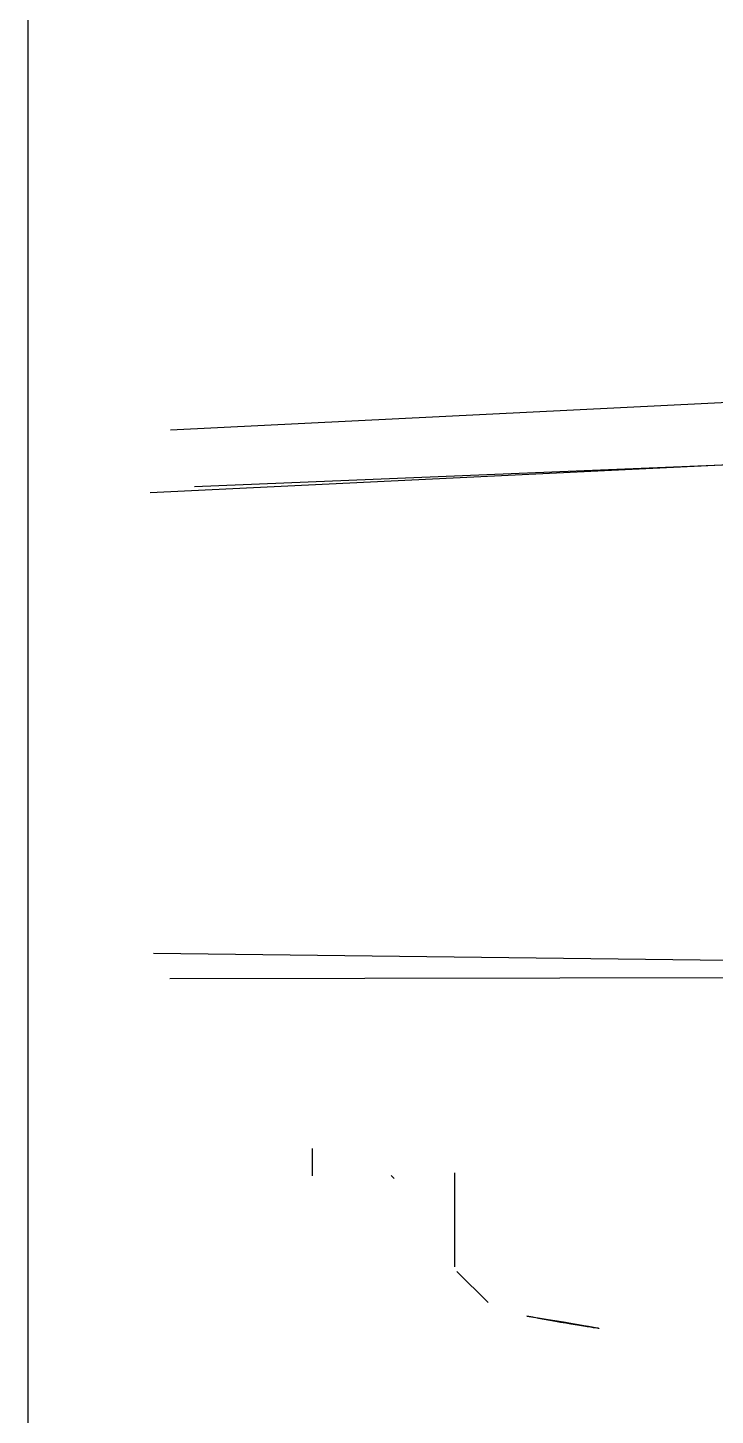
# Model space of a CAD drawing. Extents: x 2937 to 16296674686, y -37409617162 to -250.
# Drawn here: x 16296674139.61 to 16296674161.36, y -37409616810.58 to -37409616766.72 of the extents above; entities that cross this region are included whole.
import ezdxf

# ---------------------------------------------------------------- set-up
doc = ezdxf.new("R2010")
doc.units = 0
doc.header["$LTSCALE"] = 10
doc.header["$MEASUREMENT"] = 0
doc.layers.add('1', color=7, linetype='CONTINUOUS')

msp = doc.modelspace()

# ---------------------------------------------------------------- linework, layer by layer
at = {"layer": '1', "color": 7, "linetype": 'Continuous'}
for p, q in [((16296674139.60664, -37409616750.009621), (16296674139.60664, -37409616881.509621)), ((16296674148.60664, -37409616802.150124), (16296674148.60664, -37409616803.013573)), ((16296674148.60737, -37409616802.151604), (16296674148.607309, -37409616802.145844)), ((16296674151.099871, -37409616802.999191), (16296674151.19886, -37409616803.096619)), ((16296674153.10664, -37409616802.91436), (16296674153.10664, -37409616805.890678)), ((16296674153.182819, -37409616806.041237), (16296674154.174801, -37409616807.017487))]:
    msp.add_line(p, q, dxfattribs=at)
for points in [[(16296674144.12084, -37409616779.426132, 0), (16296674146.77103, -37409616779.183548, 0), (16296674149.90147, -37409616778.944199, 0), (16296674153.4177, -37409616778.737022, 0), (16296674157.912371, -37409616778.568947, 0), (16296674162.60664, -37409616778.509537, 0)], [(16296674144.12084, -37409616779.426132, 0), (16296674143.317261, -37409616779.397377, 0), (16296674142.59132, -37409616779.5532, 0), (16296674141.98159, -37409616780.07988, 0), (16296674141.62207, -37409616780.797432, 0), (16296674141.411619, -37409616781.76593, 0), (16296674141.386459, -37409616782.863678, 0)], [(16296674142.695459, -37409616781.417831, 0), (16296674143.31234, -37409616781.197639, 0), (16296674143.827749, -37409616780.641724, 0), (16296674144.06135, -37409616780.045891, 0), (16296674144.12084, -37409616779.426132, 0)], [(16296674162.60664, -37409616780.509537, 0), (16296674158.29895, -37409616780.552254, 0), (16296674154.12586, -37409616780.675034, 0), (16296674150.21641, -37409616780.862503, 0), (16296674147.407129, -37409616781.040199, 0), (16296674144.884859, -37409616781.23008, 0), (16296674142.695459, -37409616781.417831, 0)], [(16296674143.484221, -37409616781.414597, 0), (16296674153.8386, -37409616780.699493, 0), (16296674161.991711, -37409616780.51046, 0)], [(16296674162.60664, -37409616780.667061, 0), (16296674157.926991, -37409616780.734894, 0), (16296674154.252319, -37409616780.874138, 0)], [(16296674154.252319, -37409616780.874138, 0), (16296674151.798571, -37409616781.126503, 0), (16296674149.876869, -37409616781.387932, 0)], [(16296674141.759171, -37409616782.488777, 0), (16296674141.81201, -37409616782.095062, 0), (16296674142.01565, -37409616781.756416, 0), (16296674142.30616, -37409616781.531738, 0), (16296674142.695459, -37409616781.417831, 0)], [(16296674142.695459, -37409616781.417831, 0), (16296674142.664539, -37409616781.421143, 0), (16296674142.633751, -37409616781.425423, 0), (16296674142.6031, -37409616781.430641, 0), (16296674142.57262, -37409616781.436813, 0), (16296674142.54236, -37409616781.443939, 0), (16296674142.512329, -37409616781.452003, 0), (16296674142.482559, -37409616781.460983, 0), (16296674142.453091, -37409616781.470886, 0), (16296674142.42395, -37409616781.481712, 0), (16296674142.395149, -37409616781.493439, 0), (16296674142.36673, -37409616781.50605, 0), (16296674142.33872, -37409616781.519539, 0), (16296674142.31114, -37409616781.53389, 0), (16296674142.284019, -37409616781.549103, 0), (16296674142.25738, -37409616781.565132, 0), (16296674142.23126, -37409616781.581993, 0), (16296674142.205669, -37409616781.599663, 0), (16296674142.180639, -37409616781.618111, 0), (16296674142.15621, -37409616781.637329, 0), (16296674142.13238, -37409616781.657303, 0), (16296674142.10918, -37409616781.678001, 0), (16296674142.08663, -37409616781.699409, 0), (16296674142.06477, -37409616781.721519, 0), (16296674142.0436, -37409616781.744293, 0), (16296674142.023149, -37409616781.767708, 0), (16296674142.003441, -37409616781.791763, 0), (16296674141.98448, -37409616781.816399, 0), (16296674141.966299, -37409616781.841621, 0), (16296674141.94891, -37409616781.867393, 0), (16296674141.932329, -37409616781.8937, 0), (16296674141.91658, -37409616781.920509, 0), (16296674141.90167, -37409616781.947792, 0), (16296674141.887621, -37409616781.975517, 0), (16296674141.87443, -37409616782.003677, 0), (16296674141.86212, -37409616782.032227, 0), (16296674141.85071, -37409616782.061157, 0), (16296674141.84021, -37409616782.090424, 0), (16296674141.83061, -37409616782.120003, 0), (16296674141.821951, -37409616782.149857, 0), (16296674141.814211, -37409616782.17997, 0), (16296674141.807421, -37409616782.210312, 0), (16296674141.801571, -37409616782.240837, 0), (16296674141.796671, -37409616782.271553, 0), (16296674141.79273, -37409616782.302391, 0), (16296674141.789749, -37409616782.333344, 0), (16296674141.787729, -37409616782.364372, 0), (16296674141.78669, -37409616782.395447, 0), (16296674141.7866, -37409616782.426537, 0), (16296674141.787491, -37409616782.457619, 0), (16296674141.78933, -37409616782.488663, 0)], [(16296674143.48304, -37409616781.414627, 0), (16296674143.452209, -37409616781.418053, 0), (16296674143.42149, -37409616781.422409, 0), (16296674143.39093, -37409616781.427727, 0), (16296674143.36054, -37409616781.433983, 0), (16296674143.33037, -37409616781.441177, 0), (16296674143.30043, -37409616781.449318, 0), (16296674143.27076, -37409616781.458366, 0), (16296674143.241381, -37409616781.468353, 0), (16296674143.21233, -37409616781.479233, 0), (16296674143.18362, -37409616781.490997, 0), (16296674143.1553, -37409616781.503662, 0), (16296674143.12739, -37409616781.517197, 0), (16296674143.099899, -37409616781.531593, 0), (16296674143.07288, -37409616781.546822, 0), (16296674143.046341, -37409616781.562889, 0), (16296674143.020321, -37409616781.579781, 0), (16296674142.994829, -37409616781.597458, 0), (16296674142.969891, -37409616781.615929, 0), (16296674142.945551, -37409616781.635147, 0), (16296674142.92181, -37409616781.655144, 0), (16296674142.89871, -37409616781.675827, 0), (16296674142.876261, -37409616781.697243, 0), (16296674142.854481, -37409616781.719337, 0), (16296674142.833401, -37409616781.742104, 0), (16296674142.81303, -37409616781.765503, 0), (16296674142.7934, -37409616781.789528, 0), (16296674142.77453, -37409616781.814148, 0), (16296674142.75643, -37409616781.839348, 0), (16296674142.73912, -37409616781.865089, 0), (16296674142.72261, -37409616781.891357, 0), (16296674142.70693, -37409616781.918129, 0), (16296674142.692089, -37409616781.945374, 0), (16296674142.678089, -37409616781.973061, 0), (16296674142.66497, -37409616782.001167, 0), (16296674142.652719, -37409616782.029678, 0), (16296674142.641359, -37409616782.058548, 0), (16296674142.630911, -37409616782.087753, 0), (16296674142.621361, -37409616782.117271, 0), (16296674142.61274, -37409616782.147072, 0), (16296674142.60504, -37409616782.177132, 0), (16296674142.59828, -37409616782.207413, 0), (16296674142.592461, -37409616782.237877, 0), (16296674142.587589, -37409616782.268517, 0), (16296674142.58367, -37409616782.299294, 0), (16296674142.580709, -37409616782.330177, 0), (16296674142.578711, -37409616782.361137, 0), (16296674142.577669, -37409616782.392143, 0), (16296674142.577591, -37409616782.423157, 0), (16296674142.57848, -37409616782.454178, 0), (16296674142.58032, -37409616782.485153, 0)], [(16296674143.484221, -37409616781.414597, 0), (16296674143.453381, -37409616781.418007, 0), (16296674143.422649, -37409616781.422379, 0), (16296674143.392071, -37409616781.427696, 0), (16296674143.361679, -37409616781.43396, 0), (16296674143.33149, -37409616781.441162, 0), (16296674143.30154, -37409616781.449303, 0), (16296674143.27186, -37409616781.458366, 0), (16296674143.242479, -37409616781.468353, 0), (16296674143.213409, -37409616781.479233, 0), (16296674143.1847, -37409616781.49102, 0), (16296674143.15637, -37409616781.503677, 0), (16296674143.12845, -37409616781.517227, 0), (16296674143.10096, -37409616781.531631, 0), (16296674143.073931, -37409616781.546883, 0), (16296674143.04738, -37409616781.562958, 0), (16296674143.021351, -37409616781.579857, 0), (16296674142.995859, -37409616781.597557, 0), (16296674142.970921, -37409616781.616043, 0), (16296674142.946569, -37409616781.635277, 0), (16296674142.922831, -37409616781.655273, 0), (16296674142.899731, -37409616781.675987, 0), (16296674142.87727, -37409616781.697411, 0), (16296674142.85549, -37409616781.719521, 0), (16296674142.83441, -37409616781.742302, 0), (16296674142.814051, -37409616781.765717, 0), (16296674142.79442, -37409616781.789757, 0), (16296674142.775551, -37409616781.8144, 0), (16296674142.75745, -37409616781.839607, 0), (16296674142.740141, -37409616781.865372, 0), (16296674142.72364, -37409616781.891663, 0), (16296674142.70796, -37409616781.918449, 0), (16296674142.69313, -37409616781.945709, 0), (16296674142.67914, -37409616781.973412, 0), (16296674142.666019, -37409616782.001541, 0), (16296674142.65378, -37409616782.03006, 0), (16296674142.642441, -37409616782.058952, 0), (16296674142.63199, -37409616782.088173, 0), (16296674142.622459, -37409616782.117706, 0), (16296674142.61384, -37409616782.14753, 0), (16296674142.606159, -37409616782.177597, 0), (16296674142.599409, -37409616782.207893, 0), (16296674142.593611, -37409616782.238388, 0), (16296674142.588751, -37409616782.269043, 0), (16296674142.58485, -37409616782.299843, 0), (16296674142.581909, -37409616782.330727, 0), (16296674142.57992, -37409616782.361702, 0), (16296674142.578899, -37409616782.392723, 0), (16296674142.57884, -37409616782.423759, 0), (16296674142.57975, -37409616782.454781, 0), (16296674142.581619, -37409616782.485764, 0)], [(16296674143.48304, -37409616781.414627, 0), (16296674143.04203, -37409616781.416451, 0), (16296674142.695459, -37409616781.417831, 0)], [(16296674143.484221, -37409616781.414597, 0), (16296674143.483549, -37409616781.414619, 0), (16296674143.48304, -37409616781.414627, 0)], [(16296674149.876869, -37409616781.387947, 0), (16296674147.82687, -37409616781.396622, 0), (16296674146.131741, -37409616781.402748, 0), (16296674144.831591, -37409616781.407433, 0), (16296674144.20503, -37409616781.41011, 0), (16296674143.770229, -37409616781.412277, 0), (16296674143.54978, -37409616781.413719, 0), (16296674143.484221, -37409616781.414597, 0)], [(16296674149.295191, -37409616782.536819, 0), (16296674149.311951, -37409616782.105148, 0), (16296674149.465879, -37409616781.696892, 0), (16296674149.877331, -37409616781.387939, 0)], [(16296674162.606689, -37409616781.323868, 0), (16296674158.719469, -37409616781.332527, 0), (16296674155.004601, -37409616781.35408, 0), (16296674152.30732, -37409616781.373207, 0), (16296674149.876869, -37409616781.387932, 0)], [(16296674141.759171, -37409616782.488777, 0), (16296674141.643789, -37409616782.695663, 0), (16296674141.386459, -37409616782.863678, 0)], [(16296674141.78933, -37409616782.488663, 0), (16296674141.772461, -37409616782.488724, 0), (16296674141.759171, -37409616782.488777, 0)], [(16296674142.78817, -37409616795.960228, 0), (16296674142.452841, -37409616791.56501, 0), (16296674142.15723, -37409616787.694359, 0), (16296674141.949329, -37409616784.974541, 0), (16296674141.759171, -37409616782.488777, 0)], [(16296674142.58032, -37409616782.485153, 0), (16296674142.136841, -37409616782.487137, 0), (16296674141.78933, -37409616782.488663, 0)], [(16296674142.581619, -37409616782.485764, 0), (16296674142.580799, -37409616782.485428, 0), (16296674142.58032, -37409616782.485153, 0)], [(16296674142.58032, -37409616782.485153, 0), (16296674143.142111, -37409616790.0382, 0), (16296674143.583509, -37409616795.97274, 0)], [(16296674149.295191, -37409616782.536819, 0), (16296674147.143101, -37409616782.534317, 0), (16296674145.363581, -37409616782.527092, 0), (16296674143.998341, -37409616782.51709, 0), (16296674143.23736, -37409616782.507767, 0), (16296674142.762911, -37409616782.497543, 0), (16296674142.581619, -37409616782.485764, 0)], [(16296674162.60664, -37409616782.493202, 0), (16296674157.701389, -37409616782.504204, 0), (16296674154.67062, -37409616782.518257, 0), (16296674151.84478, -37409616782.531517, 0), (16296674149.295191, -37409616782.536819, 0)], [(16296674142.23171, -37409616796.335121, 0), (16296674141.95615, -37409616791.93821, 0), (16296674141.713341, -37409616788.067673, 0), (16296674141.54262, -37409616785.348671, 0), (16296674141.386459, -37409616782.863678, 0)], [(16296674142.23171, -37409616796.335121, 0), (16296674142.25351, -37409616796.327316, 0), (16296674142.274891, -37409616796.319527, 0), (16296674142.29586, -37409616796.311737, 0), (16296674142.31642, -37409616796.303947, 0), (16296674142.33655, -37409616796.296158, 0), (16296674142.35627, -37409616796.288383, 0), (16296674142.37557, -37409616796.280602, 0), (16296674142.394449, -37409616796.272827, 0), (16296674142.412901, -37409616796.265053, 0), (16296674142.430929, -37409616796.257294, 0), (16296674142.448521, -37409616796.249542, 0), (16296674142.465691, -37409616796.241791, 0), (16296674142.48243, -37409616796.234047, 0), (16296674142.498739, -37409616796.226334, 0), (16296674142.51461, -37409616796.218613, 0), (16296674142.53005, -37409616796.210899, 0), (16296674142.54505, -37409616796.203201, 0), (16296674142.55961, -37409616796.195518, 0), (16296674142.57374, -37409616796.187843, 0), (16296674142.58742, -37409616796.180191, 0), (16296674142.60066, -37409616796.172546, 0), (16296674142.613461, -37409616796.164917, 0), (16296674142.625811, -37409616796.157303, 0), (16296674142.63772, -37409616796.149696, 0), (16296674142.649179, -37409616796.142128, 0), (16296674142.660191, -37409616796.134567, 0), (16296674142.670759, -37409616796.127022, 0), (16296674142.68087, -37409616796.119499, 0), (16296674142.690531, -37409616796.112, 0), (16296674142.699751, -37409616796.104523, 0), (16296674142.708509, -37409616796.097054, 0), (16296674142.71681, -37409616796.089607, 0), (16296674142.72467, -37409616796.082191, 0), (16296674142.732071, -37409616796.074799, 0), (16296674142.73901, -37409616796.067429, 0), (16296674142.745489, -37409616796.060081, 0), (16296674142.75152, -37409616796.052757, 0), (16296674142.757099, -37409616796.045471, 0), (16296674142.762211, -37409616796.038208, 0), (16296674142.76687, -37409616796.030968, 0), (16296674142.77107, -37409616796.02375, 0), (16296674142.774811, -37409616796.016571, 0), (16296674142.77809, -37409616796.009407, 0), (16296674142.78091, -37409616796.002296, 0), (16296674142.78327, -37409616795.995201, 0), (16296674142.78517, -37409616795.988136, 0), (16296674142.78661, -37409616795.98111, 0), (16296674142.78759, -37409616795.974113, 0), (16296674142.788111, -37409616795.967163, 0), (16296674142.78817, -37409616795.960228, 0)], [(16296674143.21389, -37409616796.681992, 0), (16296674142.93214, -37409616796.38739, 0), (16296674142.78817, -37409616795.96022, 0)], [(16296674142.78817, -37409616795.960228, 0), (16296674142.81238, -37409616795.960587, 0), (16296674142.831409, -37409616795.960876, 0)], [(16296674142.831409, -37409616795.960876, 0), (16296674143.252029, -37409616795.967468, 0), (16296674143.583099, -37409616795.972794, 0)], [(16296674142.831409, -37409616795.960892, 0), (16296674142.833139, -37409616795.981071, 0), (16296674142.83527, -37409616796.001221, 0), (16296674142.837811, -37409616796.021317, 0), (16296674142.84075, -37409616796.041359, 0), (16296674142.844101, -37409616796.061333, 0), (16296674142.84786, -37409616796.081253, 0), (16296674142.85202, -37409616796.101067, 0), (16296674142.856581, -37409616796.120796, 0), (16296674142.86153, -37409616796.14045, 0), (16296674142.86689, -37409616796.159981, 0), (16296674142.872641, -37409616796.179413, 0), (16296674142.87878, -37409616796.198723, 0), (16296674142.885309, -37409616796.217888, 0), (16296674142.892229, -37409616796.236923, 0), (16296674142.89953, -37409616796.255821, 0), (16296674142.907209, -37409616796.274567, 0), (16296674142.91527, -37409616796.293152, 0), (16296674142.92371, -37409616796.311569, 0), (16296674142.93252, -37409616796.329811, 0), (16296674142.94169, -37409616796.34787, 0), (16296674142.951229, -37409616796.365738, 0), (16296674142.96113, -37409616796.383423, 0), (16296674142.97139, -37409616796.400887, 0), (16296674142.981991, -37409616796.418137, 0), (16296674142.99295, -37409616796.435181, 0), (16296674143.00425, -37409616796.452003, 0), (16296674143.015881, -37409616796.468567, 0), (16296674143.027849, -37409616796.484917, 0), (16296674143.04015, -37409616796.501007, 0), (16296674143.052771, -37409616796.516861, 0), (16296674143.06571, -37409616796.532448, 0), (16296674143.07896, -37409616796.547768, 0), (16296674143.09252, -37409616796.56282, 0), (16296674143.10638, -37409616796.577591, 0), (16296674143.120541, -37409616796.592079, 0), (16296674143.134991, -37409616796.60627, 0), (16296674143.149719, -37409616796.620178, 0), (16296674143.16474, -37409616796.633774, 0), (16296674143.180019, -37409616796.647072, 0), (16296674143.19557, -37409616796.660049, 0), (16296674143.21138, -37409616796.672707, 0), (16296674143.227449, -37409616796.685059, 0), (16296674143.243759, -37409616796.697067, 0), (16296674143.260309, -37409616796.708748, 0), (16296674143.27709, -37409616796.720093, 0), (16296674143.2941, -37409616796.731087, 0), (16296674143.311331, -37409616796.741737, 0), (16296674143.32877, -37409616796.752037, 0), (16296674143.34642, -37409616796.761993, 0), (16296674143.36426, -37409616796.771584, 0)], [(16296674143.583099, -37409616795.972794, 0), (16296674143.58333, -37409616795.972771, 0), (16296674143.583509, -37409616795.97274, 0)], [(16296674143.583099, -37409616795.972794, 0), (16296674143.774269, -37409616796.4897, 0), (16296674144.10005, -37409616796.774963, 0)], [(16296674143.583509, -37409616795.97274, 0), (16296674143.687811, -37409616795.981903, 0), (16296674143.97142, -37409616795.993881, 0), (16296674144.432159, -37409616796.009178, 0), (16296674145.06562, -37409616796.026398, 0), (16296674146.538111, -37409616796.05928, 0), (16296674148.46196, -37409616796.094269, 0), (16296674150.781429, -37409616796.128326, 0), (16296674153.433241, -37409616796.159737, 0), (16296674156.343491, -37409616796.186234, 0), (16296674159.4307, -37409616796.201813, 0), (16296674162.60664, -37409616796.209686, 0)], [(16296674143.583521, -37409616795.97274, 0), (16296674143.774691, -37409616796.489647, 0), (16296674144.100479, -37409616796.774918, 0)], [(16296674145.135969, -37409616802.085579, 0), (16296674144.31636, -37409616801.360153, 0), (16296674143.62508, -37409616800.444763, 0), (16296674143.045191, -37409616799.395477, 0), (16296674142.516069, -37409616797.980614, 0), (16296674142.23171, -37409616796.335121, 0)], [(16296674143.36426, -37409616796.771584, 0), (16296674143.27676, -37409616796.723343, 0), (16296674143.21389, -37409616796.681992, 0)], [(16296674143.36426, -37409616796.771584, 0), (16296674143.776409, -37409616796.773499, 0), (16296674144.10004, -37409616796.774971, 0)], [(16296674143.36426, -37409616796.771584, 0), (16296674145.27356, -37409616797.704208, 0), (16296674146.943781, -37409616798.426849, 0)], [(16296674143.364269, -37409616796.771561, 0), (16296674144.147169, -37409616797.356934, 0), (16296674144.74942, -37409616798.181953, 0), (16296674145.140791, -37409616799.205002, 0), (16296674145.304119, -37409616800.592857, 0), (16296674145.135969, -37409616802.085579, 0)], [(16296674144.10005, -37409616796.774963, 0), (16296674144.10029, -37409616796.77494, 0), (16296674144.10047, -37409616796.77491, 0)], [(16296674144.10005, -37409616796.774948, 0), (16296674145.04084, -37409616797.273148, 0), (16296674145.78949, -37409616797.646217, 0)], [(16296674144.100479, -37409616796.774918, 0), (16296674144.198721, -37409616796.771713, 0), (16296674145.512939, -37409616796.76783, 0), (16296674162.60664, -37409616796.73912, 0)], [(16296674145.78949, -37409616797.646217, 0), (16296674146.57634, -37409616798.121834, 0), (16296674147.284269, -37409616798.75663, 0), (16296674148.13019, -37409616800.013222, 0)], [(16296674148.301821, -37409616797.852242, 0), (16296674147.13422, -37409616797.764153, 0), (16296674146.315689, -37409616797.695847, 0), (16296674145.932699, -37409616797.660957, 0), (16296674145.78949, -37409616797.646217, 0)], [(16296674148.30183, -37409616797.852226, 0), (16296674149.314211, -37409616798.704514, 0), (16296674150.089411, -37409616799.912682, 0), (16296674150.453329, -37409616801.017532, 0), (16296674150.580311, -37409616802.1548, 0)], [(16296674162.60663, -37409616798.515778, 0), (16296674159.447651, -37409616798.472267, 0), (16296674156.39481, -37409616798.360733, 0), (16296674153.55607, -37409616798.208702, 0), (16296674151.543261, -37409616798.080902, 0), (16296674149.77725, -37409616797.958443, 0), (16296674148.30183, -37409616797.852226, 0)], [(16296674147.829439, -37409616799.470207, 0), (16296674148.008881, -37409616799.7668, 0), (16296674148.13043, -37409616800.014442, 0)], [(16296674148.13019, -37409616800.013222, 0), (16296674148.51874, -37409616801.20768, 0), (16296674148.60737, -37409616802.151604, 0)], [(16296674148.13043, -37409616800.014442, 0), (16296674148.51651, -37409616801.200897, 0), (16296674148.60652, -37409616802.185226, 0)], [(16296674150.5802, -37409616802.154793, 0), (16296674152.15966, -37409616801.922684, 0), (16296674154.137239, -37409616801.730927, 0), (16296674156.43648, -37409616801.585793, 0), (16296674159.43878, -37409616801.479538, 0), (16296674162.60664, -37409616801.444817, 0)], [(16296674151.011379, -37409616802.636978, 0), (16296674153.028589, -37409616802.302963, 0), (16296674155.35994, -37409616802.064087, 0), (16296674157.74966, -37409616801.910942, 0), (16296674160.369011, -37409616801.819931, 0), (16296674162.60664, -37409616801.796219, 0)], [(16296674153.18911, -37409616805.99118, 0), (16296674150.63397, -37409616805.032951, 0), (16296674148.305531, -37409616803.940086, 0), (16296674146.644211, -37409616803.022369, 0), (16296674145.135969, -37409616802.085579, 0)], [(16296674149.4209, -37409616802.423599, 0), (16296674148.77803, -37409616802.259148, 0), (16296674148.60737, -37409616802.151604, 0)], [(16296674149.4209, -37409616802.423599, 0), (16296674150.014009, -37409616802.270027, 0), (16296674150.5802, -37409616802.154793, 0)], [(16296674161.503651, -37409616801.97979, 0), (16296674160.95496, -37409616801.987579, 0), (16296674160.40963, -37409616801.998459, 0), (16296674159.868759, -37409616802.012413, 0), (16296674159.33345, -37409616802.029404, 0), (16296674158.80479, -37409616802.0494, 0), (16296674158.283859, -37409616802.072372, 0), (16296674157.771721, -37409616802.098259, 0), (16296674157.26939, -37409616802.127007, 0), (16296674156.77791, -37409616802.158577, 0), (16296674156.298281, -37409616802.192886, 0), (16296674155.831461, -37409616802.229874, 0), (16296674155.37841, -37409616802.269463, 0), (16296674154.94005, -37409616802.311569, 0), (16296674154.517269, -37409616802.35611, 0), (16296674154.11092, -37409616802.402992, 0), (16296674153.72183, -37409616802.452133, 0), (16296674153.3508, -37409616802.503403, 0), (16296674152.998581, -37409616802.556732, 0), (16296674152.66588, -37409616802.611992, 0), (16296674152.35338, -37409616802.669083, 0), (16296674152.06171, -37409616802.727867, 0), (16296674151.79147, -37409616802.788261, 0), (16296674151.5432, -37409616802.850113, 0), (16296674151.317419, -37409616802.9133, 0), (16296674151.114571, -37409616802.977699, 0), (16296674150.93508, -37409616803.043167, 0), (16296674150.779301, -37409616803.109596, 0), (16296674150.647551, -37409616803.176849, 0), (16296674150.54011, -37409616803.244766, 0), (16296674150.45718, -37409616803.313217, 0), (16296674150.398939, -37409616803.38208, 0), (16296674150.365499, -37409616803.451187, 0), (16296674150.356939, -37409616803.520416, 0), (16296674150.37327, -37409616803.589638, 0), (16296674150.414459, -37409616803.658684, 0), (16296674150.480419, -37409616803.727432, 0), (16296674150.571011, -37409616803.795731, 0), (16296674150.686069, -37409616803.863457, 0), (16296674150.82535, -37409616803.930458, 0), (16296674150.98856, -37409616803.996597, 0), (16296674151.17539, -37409616804.061768, 0), (16296674151.385441, -37409616804.125801, 0), (16296674151.61829, -37409616804.188583, 0), (16296674151.87347, -37409616804.249992, 0), (16296674152.150459, -37409616804.309891, 0), (16296674152.44869, -37409616804.368156, 0), (16296674152.76757, -37409616804.42469, 0), (16296674153.10644, -37409616804.479362, 0)], [(16296674150.580099, -37409616802.154823, 0), (16296674150.581461, -37409616802.16951, 0), (16296674150.583191, -37409616802.184181, 0), (16296674150.585291, -37409616802.198807, 0), (16296674150.58777, -37409616802.213387, 0), (16296674150.59062, -37409616802.227913, 0), (16296674150.59384, -37409616802.242363, 0), (16296674150.59742, -37409616802.256706, 0), (16296674150.60137, -37409616802.270973, 0), (16296674150.605671, -37409616802.285103, 0), (16296674150.610331, -37409616802.299118, 0), (16296674150.615351, -37409616802.312988, 0), (16296674150.62071, -37409616802.326714, 0), (16296674150.62641, -37409616802.340271, 0), (16296674150.632441, -37409616802.353661, 0), (16296674150.638809, -37409616802.366859, 0), (16296674150.64551, -37409616802.37986, 0), (16296674150.652531, -37409616802.392647, 0), (16296674150.659861, -37409616802.405228, 0), (16296674150.6675, -37409616802.417557, 0), (16296674150.67544, -37409616802.429657, 0), (16296674150.68367, -37409616802.441513, 0), (16296674150.69219, -37409616802.453087, 0), (16296674150.700991, -37409616802.464401, 0), (16296674150.71007, -37409616802.475433, 0), (16296674150.7194, -37409616802.48616, 0), (16296674150.729, -37409616802.49659, 0), (16296674150.738831, -37409616802.506706, 0), (16296674150.748911, -37409616802.516502, 0), (16296674150.75922, -37409616802.525978, 0), (16296674150.769751, -37409616802.53511, 0), (16296674150.780491, -37409616802.543892, 0), (16296674150.79143, -37409616802.55233, 0), (16296674150.80257, -37409616802.560402, 0), (16296674150.81389, -37409616802.568108, 0), (16296674150.82538, -37409616802.575439, 0), (16296674150.83703, -37409616802.58239, 0), (16296674150.848841, -37409616802.588959, 0), (16296674150.86079, -37409616802.595131, 0), (16296674150.872869, -37409616802.600906, 0), (16296674150.885071, -37409616802.606277, 0), (16296674150.89739, -37409616802.611237, 0), (16296674150.9098, -37409616802.615791, 0), (16296674150.9223, -37409616802.619926, 0), (16296674150.934879, -37409616802.623642, 0), (16296674150.947531, -37409616802.626938, 0), (16296674150.96023, -37409616802.629807, 0), (16296674150.97298, -37409616802.632248, 0), (16296674150.98576, -37409616802.634247, 0), (16296674150.99856, -37409616802.635834, 0), (16296674151.011379, -37409616802.636978, 0)], [(16296674149.4209, -37409616802.423599, 0), (16296674149.388849, -37409616802.434982, 0), (16296674149.35743, -37409616802.446404, 0), (16296674149.32663, -37409616802.45784, 0), (16296674149.296459, -37409616802.469307, 0), (16296674149.26692, -37409616802.480797, 0), (16296674149.23801, -37409616802.492317, 0), (16296674149.20974, -37409616802.50386, 0), (16296674149.1821, -37409616802.515427, 0), (16296674149.15509, -37409616802.527023, 0), (16296674149.128719, -37409616802.538628, 0), (16296674149.102989, -37409616802.550262, 0), (16296674149.07789, -37409616802.56192, 0), (16296674149.05344, -37409616802.573601, 0), (16296674149.029631, -37409616802.585297, 0), (16296674149.00646, -37409616802.597023, 0), (16296674148.983931, -37409616802.608757, 0), (16296674148.962049, -37409616802.620522, 0), (16296674148.940809, -37409616802.632301, 0), (16296674148.920219, -37409616802.644096, 0), (16296674148.90028, -37409616802.655907, 0), (16296674148.88098, -37409616802.66774, 0), (16296674148.862341, -37409616802.679581, 0), (16296674148.844339, -37409616802.691437, 0), (16296674148.827, -37409616802.703323, 0), (16296674148.810301, -37409616802.715218, 0), (16296674148.79427, -37409616802.727119, 0), (16296674148.778879, -37409616802.739037, 0), (16296674148.764151, -37409616802.750977, 0), (16296674148.750071, -37409616802.762917, 0), (16296674148.73665, -37409616802.774872, 0), (16296674148.72389, -37409616802.786842, 0), (16296674148.711781, -37409616802.79882, 0), (16296674148.700331, -37409616802.810806, 0), (16296674148.689541, -37409616802.822807, 0), (16296674148.679399, -37409616802.834824, 0), (16296674148.66993, -37409616802.846832, 0), (16296674148.66111, -37409616802.858856, 0), (16296674148.65295, -37409616802.870888, 0), (16296674148.64546, -37409616802.882927, 0), (16296674148.63862, -37409616802.894974, 0), (16296674148.63245, -37409616802.907021, 0), (16296674148.62693, -37409616802.919083, 0), (16296674148.62208, -37409616802.931137, 0), (16296674148.617889, -37409616802.943199, 0), (16296674148.614361, -37409616802.955269, 0), (16296674148.61149, -37409616802.967339, 0), (16296674148.609289, -37409616802.979408, 0), (16296674148.60775, -37409616802.991478, 0), (16296674148.606859, -37409616803.003563, 0), (16296674148.606649, -37409616803.015633, 0)], [(16296674149.4209, -37409616802.423599, 0), (16296674149.421141, -37409616802.439194, 0), (16296674149.421829, -37409616802.454788, 0), (16296674149.422991, -37409616802.470383, 0), (16296674149.42462, -37409616802.485939, 0), (16296674149.426701, -37409616802.501457, 0), (16296674149.429239, -37409616802.516922, 0), (16296674149.432249, -37409616802.532318, 0), (16296674149.435699, -37409616802.547623, 0), (16296674149.4396, -37409616802.562828, 0), (16296674149.443951, -37409616802.577919, 0), (16296674149.44874, -37409616802.59288, 0), (16296674149.45397, -37409616802.607689, 0), (16296674149.459629, -37409616802.622337, 0), (16296674149.465719, -37409616802.636818, 0), (16296674149.472231, -37409616802.6511, 0), (16296674149.479151, -37409616802.665176, 0), (16296674149.486481, -37409616802.679047, 0), (16296674149.494209, -37409616802.69268, 0), (16296674149.502331, -37409616802.70607, 0), (16296674149.510839, -37409616802.7192, 0), (16296674149.51972, -37409616802.732063, 0), (16296674149.528971, -37409616802.744629, 0), (16296674149.53858, -37409616802.756912, 0), (16296674149.54854, -37409616802.768883, 0), (16296674149.55883, -37409616802.780533, 0), (16296674149.56946, -37409616802.791847, 0), (16296674149.5804, -37409616802.802834, 0), (16296674149.59165, -37409616802.813454, 0), (16296674149.603189, -37409616802.823723, 0), (16296674149.615021, -37409616802.833603, 0), (16296674149.627131, -37409616802.843102, 0), (16296674149.63949, -37409616802.852211, 0), (16296674149.652109, -37409616802.860924, 0), (16296674149.664961, -37409616802.869217, 0), (16296674149.67803, -37409616802.87709, 0), (16296674149.691311, -37409616802.884537, 0), (16296674149.7048, -37409616802.891563, 0), (16296674149.71846, -37409616802.898132, 0), (16296674149.7323, -37409616802.904259, 0), (16296674149.7463, -37409616802.909927, 0), (16296674149.760441, -37409616802.915154, 0), (16296674149.77471, -37409616802.919899, 0), (16296674149.789089, -37409616802.924179, 0), (16296674149.803579, -37409616802.927994, 0), (16296674149.81815, -37409616802.93132, 0), (16296674149.8328, -37409616802.934174, 0), (16296674149.8475, -37409616802.936539, 0), (16296674149.862249, -37409616802.938423, 0), (16296674149.877029, -37409616802.939819, 0), (16296674149.891821, -37409616802.940727, 0)], [(16296674149.891821, -37409616802.940727, 0), (16296674150.443859, -37409616802.773003, 0), (16296674151.011379, -37409616802.636978, 0)], [(16296674153.955811, -37409616802.422073, 0), (16296674153.92267, -37409616802.431328, 0), (16296674153.89016, -37409616802.44062, 0), (16296674153.85829, -37409616802.449951, 0), (16296674153.827049, -37409616802.45932, 0), (16296674153.79645, -37409616802.468712, 0), (16296674153.766491, -37409616802.478142, 0), (16296674153.737169, -37409616802.487602, 0), (16296674153.70849, -37409616802.497093, 0), (16296674153.68046, -37409616802.506607, 0), (16296674153.65308, -37409616802.516167, 0), (16296674153.62635, -37409616802.525749, 0), (16296674153.600269, -37409616802.535362, 0), (16296674153.574841, -37409616802.544998, 0), (16296674153.55007, -37409616802.554657, 0), (16296674153.525961, -37409616802.564346, 0), (16296674153.50251, -37409616802.574059, 0), (16296674153.47971, -37409616802.583801, 0), (16296674153.457581, -37409616802.593567, 0), (16296674153.436119, -37409616802.603348, 0), (16296674153.415319, -37409616802.613159, 0), (16296674153.395189, -37409616802.622993, 0), (16296674153.375719, -37409616802.632843, 0), (16296674153.35693, -37409616802.642723, 0), (16296674153.33881, -37409616802.652611, 0), (16296674153.32136, -37409616802.662521, 0), (16296674153.304581, -37409616802.672447, 0), (16296674153.288481, -37409616802.682404, 0), (16296674153.27306, -37409616802.69236, 0), (16296674153.25831, -37409616802.702339, 0), (16296674153.244249, -37409616802.712334, 0), (16296674153.23086, -37409616802.722343, 0), (16296674153.218149, -37409616802.732368, 0), (16296674153.206129, -37409616802.742409, 0), (16296674153.19478, -37409616802.752457, 0), (16296674153.18412, -37409616802.76252, 0), (16296674153.17415, -37409616802.772591, 0), (16296674153.16486, -37409616802.782677, 0), (16296674153.15625, -37409616802.79277, 0), (16296674153.148331, -37409616802.802872, 0), (16296674153.1411, -37409616802.812981, 0), (16296674153.13456, -37409616802.823097, 0), (16296674153.1287, -37409616802.833221, 0), (16296674153.123529, -37409616802.843353, 0), (16296674153.119049, -37409616802.853493, 0), (16296674153.115259, -37409616802.863617, 0), (16296674153.11216, -37409616802.873756, 0), (16296674153.109739, -37409616802.883911, 0), (16296674153.108021, -37409616802.894058, 0), (16296674153.106979, -37409616802.904213, 0), (16296674153.10664, -37409616802.91436, 0)], [(16296674148.62034, -37409616803.018623, 0), (16296674148.676649, -37409616803.328018, 0), (16296674148.84086, -37409616803.559959, 0), (16296674149.268431, -37409616803.862343, 0), (16296674149.831869, -37409616804.090607, 0), (16296674150.573099, -37409616804.291397, 0)], [(16296674149.891821, -37409616802.940727, 0), (16296674149.818199, -37409616802.967293, 0), (16296674149.748119, -37409616802.994003, 0), (16296674149.68158, -37409616803.020859, 0), (16296674149.61861, -37409616803.047852, 0), (16296674149.559231, -37409616803.074966, 0), (16296674149.503441, -37409616803.102211, 0), (16296674149.451269, -37409616803.129562, 0), (16296674149.40274, -37409616803.157021, 0), (16296674149.35784, -37409616803.184578, 0), (16296674149.31661, -37409616803.212219, 0), (16296674149.279039, -37409616803.239937, 0), (16296674149.24515, -37409616803.267754, 0), (16296674149.214951, -37409616803.295624, 0), (16296674149.18845, -37409616803.32354, 0), (16296674149.165649, -37409616803.351517, 0), (16296674149.146549, -37409616803.379539, 0), (16296674149.13118, -37409616803.4076, 0), (16296674149.11952, -37409616803.435677, 0), (16296674149.111589, -37409616803.463791, 0), (16296674149.10738, -37409616803.491913, 0), (16296674149.10689, -37409616803.520027, 0), (16296674149.11014, -37409616803.548149, 0), (16296674149.1171, -37409616803.576263, 0), (16296674149.12779, -37409616803.604347, 0), (16296674149.1422, -37409616803.632423, 0), (16296674149.16033, -37409616803.660454, 0), (16296674149.182171, -37409616803.688438, 0), (16296674149.20771, -37409616803.716377, 0), (16296674149.236959, -37409616803.744263, 0), (16296674149.26989, -37409616803.772079, 0), (16296674149.306499, -37409616803.799828, 0), (16296674149.346781, -37409616803.827492, 0), (16296674149.39073, -37409616803.855072, 0), (16296674149.43832, -37409616803.882553, 0), (16296674149.48955, -37409616803.909927, 0), (16296674149.54439, -37409616803.937202, 0), (16296674149.60285, -37409616803.964363, 0), (16296674149.66489, -37409616803.991386, 0), (16296674149.730499, -37409616804.01828, 0), (16296674149.799669, -37409616804.045029, 0), (16296674149.87237, -37409616804.071632, 0), (16296674149.94858, -37409616804.098083, 0), (16296674150.028299, -37409616804.124367, 0), (16296674150.111481, -37409616804.15049, 0), (16296674150.198111, -37409616804.17643, 0), (16296674150.28816, -37409616804.202187, 0), (16296674150.38162, -37409616804.227753, 0), (16296674150.478451, -37409616804.25312, 0), (16296674150.578621, -37409616804.278282, 0), (16296674150.682119, -37409616804.30323, 0)], [(16296674151.01281, -37409616803.013496, 0), (16296674151.015791, -37409616803.014603, 0), (16296674151.01877, -37409616803.015694, 0), (16296674151.021761, -37409616803.016777, 0), (16296674151.02475, -37409616803.017868, 0), (16296674151.02775, -37409616803.018959, 0), (16296674151.03076, -37409616803.02005, 0), (16296674151.03377, -37409616803.021141, 0), (16296674151.036791, -37409616803.022232, 0), (16296674151.03981, -37409616803.023323, 0), (16296674151.04285, -37409616803.024406, 0), (16296674151.045891, -37409616803.025497, 0), (16296674151.048929, -37409616803.026588, 0), (16296674151.051979, -37409616803.027672, 0), (16296674151.05504, -37409616803.028763, 0), (16296674151.058109, -37409616803.029846, 0), (16296674151.06118, -37409616803.030937, 0), (16296674151.06426, -37409616803.032021, 0), (16296674151.067341, -37409616803.033112, 0), (16296674151.07044, -37409616803.034187, 0), (16296674151.07353, -37409616803.035294, 0), (16296674151.076639, -37409616803.036369, 0), (16296674151.07975, -37409616803.037453, 0), (16296674151.08287, -37409616803.038544, 0), (16296674151.085991, -37409616803.039627, 0), (16296674151.089121, -37409616803.04071, 0), (16296674151.09226, -37409616803.041786, 0), (16296674151.0954, -37409616803.042877, 0), (16296674151.098551, -37409616803.043961, 0), (16296674151.101709, -37409616803.045036, 0), (16296674151.10487, -37409616803.046127, 0), (16296674151.10804, -37409616803.047211, 0), (16296674151.111219, -37409616803.048286, 0), (16296674151.114401, -37409616803.049377, 0), (16296674151.11759, -37409616803.050461, 0), (16296674151.120781, -37409616803.051537, 0), (16296674151.12398, -37409616803.052628, 0), (16296674151.12719, -37409616803.053703, 0), (16296674151.130409, -37409616803.054787, 0), (16296674151.133631, -37409616803.05587, 0), (16296674151.13686, -37409616803.056953, 0), (16296674151.140091, -37409616803.058029, 0), (16296674151.14333, -37409616803.059097, 0), (16296674151.14658, -37409616803.060188, 0), (16296674151.14983, -37409616803.061256, 0), (16296674151.15309, -37409616803.062347, 0), (16296674151.156361, -37409616803.063423, 0), (16296674151.15963, -37409616803.064499, 0), (16296674151.16291, -37409616803.065582, 0), (16296674151.166189, -37409616803.066658, 0), (16296674151.169491, -37409616803.067734, 0)], [(16296674151.0396, -37409616803.003868, 0), (16296674151.041571, -37409616803.004601, 0), (16296674151.04355, -37409616803.005341, 0), (16296674151.045521, -37409616803.006073, 0), (16296674151.047501, -37409616803.006813, 0), (16296674151.04948, -37409616803.007553, 0), (16296674151.05147, -37409616803.008293, 0), (16296674151.053459, -37409616803.009018, 0), (16296674151.05545, -37409616803.00975, 0), (16296674151.05744, -37409616803.01049, 0), (16296674151.059441, -37409616803.011223, 0), (16296674151.06144, -37409616803.011963, 0), (16296674151.06344, -37409616803.012703, 0), (16296674151.065451, -37409616803.013428, 0), (16296674151.067459, -37409616803.01416, 0), (16296674151.069469, -37409616803.014893, 0), (16296674151.07148, -37409616803.015633, 0), (16296674151.0735, -37409616803.016373, 0), (16296674151.07552, -37409616803.017097, 0), (16296674151.077551, -37409616803.01783, 0), (16296674151.079571, -37409616803.018562, 0), (16296674151.0816, -37409616803.019302, 0), (16296674151.083639, -37409616803.020027, 0), (16296674151.08567, -37409616803.020767, 0), (16296674151.087709, -37409616803.0215, 0), (16296674151.08975, -37409616803.022232, 0), (16296674151.091789, -37409616803.022957, 0), (16296674151.09384, -37409616803.023697, 0), (16296674151.09589, -37409616803.024429, 0), (16296674151.09795, -37409616803.025162, 0), (16296674151.1, -37409616803.025887, 0), (16296674151.10206, -37409616803.026627, 0), (16296674151.10412, -37409616803.027359, 0), (16296674151.10619, -37409616803.028091, 0), (16296674151.108259, -37409616803.028816, 0), (16296674151.110331, -37409616803.029556, 0), (16296674151.1124, -37409616803.030289, 0), (16296674151.114479, -37409616803.031021, 0), (16296674151.11656, -37409616803.031754, 0), (16296674151.118641, -37409616803.032478, 0), (16296674151.120729, -37409616803.033211, 0), (16296674151.12282, -37409616803.033943, 0), (16296674151.12491, -37409616803.034683, 0), (16296674151.127001, -37409616803.035408, 0), (16296674151.129101, -37409616803.036133, 0), (16296674151.131201, -37409616803.036873, 0), (16296674151.13331, -37409616803.037598, 0), (16296674151.13541, -37409616803.03833, 0), (16296674151.13752, -37409616803.039047, 0), (16296674151.139641, -37409616803.039787, 0), (16296674151.14175, -37409616803.04052, 0)], [(16296674151.117371, -37409616802.976639, 0), (16296674151.1236, -37409616802.992638, 0), (16296674151.131241, -37409616803.008629, 0), (16296674151.140301, -37409616803.024597, 0), (16296674151.15077, -37409616803.040573, 0), (16296674151.162661, -37409616803.056519, 0), (16296674151.175961, -37409616803.072449, 0), (16296674151.19067, -37409616803.088364, 0), (16296674151.206791, -37409616803.104263, 0), (16296674151.224319, -37409616803.120117, 0), (16296674151.24325, -37409616803.135963, 0), (16296674151.26358, -37409616803.151779, 0), (16296674151.285311, -37409616803.167557, 0), (16296674151.308439, -37409616803.183319, 0), (16296674151.33297, -37409616803.199043, 0), (16296674151.358879, -37409616803.214722, 0), (16296674151.386181, -37409616803.23037, 0), (16296674151.414869, -37409616803.245979, 0), (16296674151.444941, -37409616803.261551, 0), (16296674151.476391, -37409616803.277077, 0), (16296674151.509211, -37409616803.292557, 0), (16296674151.54339, -37409616803.307991, 0), (16296674151.578951, -37409616803.32338, 0), (16296674151.61586, -37409616803.338707, 0), (16296674151.654131, -37409616803.353996, 0), (16296674151.69376, -37409616803.369217, 0), (16296674151.73473, -37409616803.384399, 0), (16296674151.77704, -37409616803.399513, 0), (16296674151.820681, -37409616803.414574, 0), (16296674151.86566, -37409616803.429558, 0), (16296674151.91197, -37409616803.444489, 0), (16296674151.959591, -37409616803.459358, 0), (16296674152.00853, -37409616803.474152, 0), (16296674152.058769, -37409616803.488876, 0), (16296674152.110319, -37409616803.503532, 0), (16296674152.16316, -37409616803.51812, 0), (16296674152.217291, -37409616803.532631, 0), (16296674152.272711, -37409616803.547073, 0), (16296674152.32939, -37409616803.561417, 0), (16296674152.38735, -37409616803.575691, 0), (16296674152.446569, -37409616803.58989, 0), (16296674152.50704, -37409616803.603996, 0), (16296674152.56875, -37409616803.618027, 0), (16296674152.63171, -37409616803.631958, 0), (16296674152.6959, -37409616803.645813, 0), (16296674152.761299, -37409616803.659569, 0), (16296674152.82793, -37409616803.673241, 0), (16296674152.89576, -37409616803.686813, 0), (16296674152.96479, -37409616803.700287, 0), (16296674153.035009, -37409616803.713676, 0), (16296674153.106409, -37409616803.726959, 0)], [(16296674150.682119, -37409616804.30323, 0), (16296674150.7206, -37409616804.312263, 0), (16296674150.75951, -37409616804.321251, 0), (16296674150.798849, -37409616804.330223, 0), (16296674150.838619, -37409616804.339149, 0), (16296674150.87883, -37409616804.348053, 0), (16296674150.91946, -37409616804.356934, 0), (16296674150.96052, -37409616804.365784, 0), (16296674151.002001, -37409616804.374588, 0), (16296674151.043909, -37409616804.383362, 0), (16296674151.086241, -37409616804.392113, 0), (16296674151.12899, -37409616804.400833, 0), (16296674151.172159, -37409616804.409523, 0), (16296674151.215759, -37409616804.418159, 0), (16296674151.25976, -37409616804.426781, 0), (16296674151.30418, -37409616804.435364, 0), (16296674151.34901, -37409616804.443916, 0), (16296674151.39426, -37409616804.452431, 0), (16296674151.439911, -37409616804.460907, 0), (16296674151.48597, -37409616804.46936, 0), (16296674151.53244, -37409616804.477768, 0), (16296674151.579321, -37409616804.486153, 0), (16296674151.626591, -37409616804.494476, 0), (16296674151.674271, -37409616804.502792, 0), (16296674151.722349, -37409616804.511063, 0), (16296674151.770821, -37409616804.519287, 0), (16296674151.819691, -37409616804.527489, 0), (16296674151.868959, -37409616804.535637, 0), (16296674151.91861, -37409616804.543762, 0), (16296674151.96866, -37409616804.551849, 0), (16296674152.0191, -37409616804.559891, 0), (16296674152.06992, -37409616804.567886, 0), (16296674152.12113, -37409616804.575867, 0), (16296674152.17272, -37409616804.583794, 0), (16296674152.224689, -37409616804.591682, 0), (16296674152.27704, -37409616804.599533, 0), (16296674152.329769, -37409616804.607338, 0), (16296674152.382879, -37409616804.615112, 0), (16296674152.43635, -37409616804.622841, 0), (16296674152.4902, -37409616804.630524, 0), (16296674152.54442, -37409616804.638184, 0), (16296674152.59901, -37409616804.645782, 0), (16296674152.653959, -37409616804.653343, 0), (16296674152.70928, -37409616804.660873, 0), (16296674152.764959, -37409616804.66835, 0), (16296674152.820999, -37409616804.675789, 0), (16296674152.87739, -37409616804.683182, 0), (16296674152.934139, -37409616804.690536, 0), (16296674152.991249, -37409616804.697853, 0), (16296674153.0487, -37409616804.705116, 0), (16296674153.10651, -37409616804.712334, 0)], [(16296674161.640739, -37409616804.705612, 0), (16296674161.320511, -37409616804.710411, 0), (16296674161.001751, -37409616804.71656, 0), (16296674160.684851, -37409616804.724068, 0), (16296674160.370171, -37409616804.732918, 0), (16296674160.05806, -37409616804.743111, 0), (16296674159.74888, -37409616804.754623, 0), (16296674159.443001, -37409616804.767433, 0), (16296674159.14077, -37409616804.781548, 0), (16296674158.842541, -37409616804.796944, 0), (16296674158.54863, -37409616804.813591, 0), (16296674158.259411, -37409616804.831482, 0), (16296674157.975201, -37409616804.850594, 0), (16296674157.69632, -37409616804.870903, 0), (16296674157.4231, -37409616804.892403, 0), (16296674157.155861, -37409616804.915031, 0), (16296674156.894899, -37409616804.938797, 0), (16296674156.64052, -37409616804.963654, 0), (16296674156.393021, -37409616804.989578, 0), (16296674156.152679, -37409616805.016548, 0), (16296674155.919769, -37409616805.044518, 0), (16296674155.69458, -37409616805.073471, 0), (16296674155.47735, -37409616805.103363, 0), (16296674155.26833, -37409616805.134163, 0), (16296674155.06777, -37409616805.165817, 0), (16296674154.8759, -37409616805.198334, 0), (16296674154.692949, -37409616805.231644, 0), (16296674154.51911, -37409616805.265694, 0), (16296674154.354589, -37409616805.300484, 0), (16296674154.199579, -37409616805.335953, 0), (16296674154.05426, -37409616805.372047, 0), (16296674153.9188, -37409616805.408737, 0), (16296674153.79335, -37409616805.445999, 0), (16296674153.678049, -37409616805.483772, 0), (16296674153.57305, -37409616805.522003, 0), (16296674153.47846, -37409616805.560669, 0), (16296674153.39439, -37409616805.599709, 0), (16296674153.32093, -37409616805.639076, 0), (16296674153.258181, -37409616805.678757, 0), (16296674153.2062, -37409616805.718674, 0), (16296674153.165051, -37409616805.758774, 0), (16296674153.13479, -37409616805.799026, 0), (16296674153.11544, -37409616805.839409, 0), (16296674153.107031, -37409616805.879829, 0), (16296674153.10957, -37409616805.920273, 0), (16296674153.123051, -37409616805.960678, 0), (16296674153.14747, -37409616806.000999, 0), (16296674153.182779, -37409616806.041199, 0)], [(16296674161.35664, -37409616805.828529, 0), (16296674161.024521, -37409616805.835564, 0), (16296674160.694889, -37409616805.844254, 0), (16296674160.368259, -37409616805.854561, 0), (16296674160.045151, -37409616805.866493, 0), (16296674159.726049, -37409616805.880013, 0), (16296674159.41148, -37409616805.895111, 0), (16296674159.101931, -37409616805.911758, 0), (16296674158.79788, -37409616805.929932, 0), (16296674158.499809, -37409616805.9496, 0), (16296674158.208191, -37409616805.970734, 0), (16296674157.923479, -37409616805.993301, 0), (16296674157.64612, -37409616806.017273, 0), (16296674157.376551, -37409616806.042587, 0), (16296674157.115191, -37409616806.069237, 0), (16296674156.862459, -37409616806.097153, 0), (16296674156.61875, -37409616806.126297, 0), (16296674156.38443, -37409616806.156647, 0), (16296674156.159889, -37409616806.188133, 0), (16296674155.945471, -37409616806.220703, 0), (16296674155.74151, -37409616806.254311, 0), (16296674155.54834, -37409616806.28891, 0), (16296674155.36624, -37409616806.324448, 0), (16296674155.195511, -37409616806.360863, 0), (16296674155.03643, -37409616806.398079, 0), (16296674154.889231, -37409616806.436073, 0), (16296674154.754141, -37409616806.474762, 0), (16296674154.63139, -37409616806.514091, 0), (16296674154.52116, -37409616806.554001, 0), (16296674154.42363, -37409616806.594429, 0), (16296674154.33894, -37409616806.635307, 0), (16296674154.267241, -37409616806.676567, 0), (16296674154.208639, -37409616806.718163, 0), (16296674154.163219, -37409616806.760017, 0), (16296674154.13105, -37409616806.802063, 0), (16296674154.1122, -37409616806.844223, 0), (16296674154.106689, -37409616806.886459, 0), (16296674154.114519, -37409616806.92868, 0), (16296674154.135691, -37409616806.970833, 0), (16296674154.17016, -37409616807.012848, 0), (16296674154.21788, -37409616807.054657, 0), (16296674154.27877, -37409616807.096199, 0), (16296674154.35273, -37409616807.137398, 0), (16296674154.439659, -37409616807.178207, 0), (16296674154.53941, -37409616807.218536, 0), (16296674154.651831, -37409616807.258362, 0), (16296674154.776739, -37409616807.297577, 0), (16296674154.91395, -37409616807.336159, 0), (16296674155.063231, -37409616807.374023, 0), (16296674155.22436, -37409616807.41111, 0), (16296674155.397079, -37409616807.447357, 0)]]:
    msp.add_polyline3d(points, dxfattribs=at)
msp.add_arc((16296674162.60664, -37409616771.538971), 36.625, 258.6475677, 268.0441151, dxfattribs=at)

doc.saveas('drawing.dxf')
